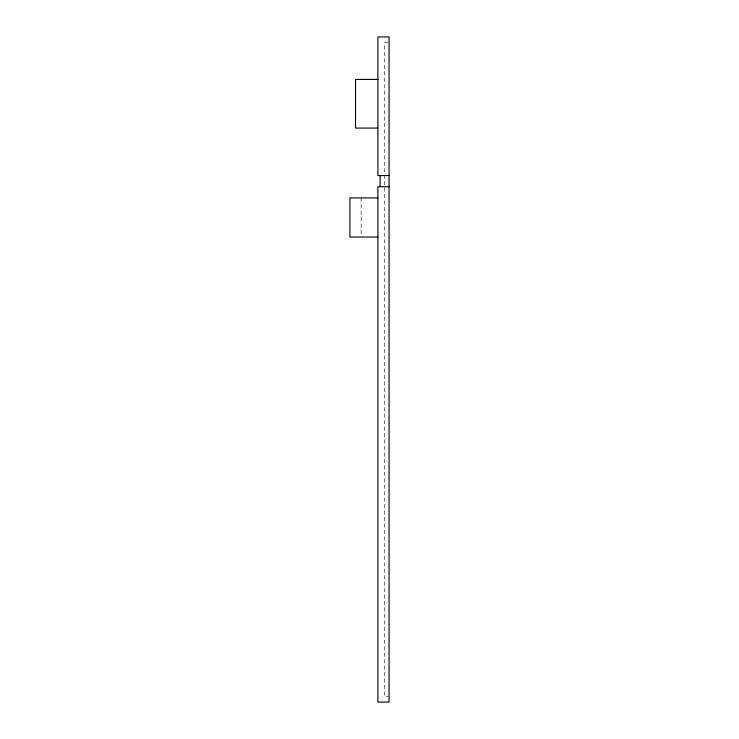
<?xml version="1.0" encoding="UTF-8"?>
<svg xmlns="http://www.w3.org/2000/svg" width="739" height="739" viewBox="0 0 739 739"><rect width="100%" height="100%" fill="white"/><g stroke="black" fill="none" stroke-linecap="round" stroke-linejoin="round"><path stroke-width="0.55" stroke-dasharray="3.69 2.77" d="M387.947 42.539L384.594 42.539L384.594 696.461L387.947 696.461M361.112 197.913L361.112 235.889"/><path stroke-width="1.11" d="M377.888 79.424L355.524 79.424L355.524 128.078L377.888 128.078M389.065 175.559L377.888 175.559L377.888 36.95L389.065 36.95L389.065 702.05L377.888 702.05L377.888 186.736L389.065 186.736M377.888 197.913L349.935 197.913L349.935 237.043L377.888 237.043M380.123 175.559L380.123 186.736"/></g></svg>
